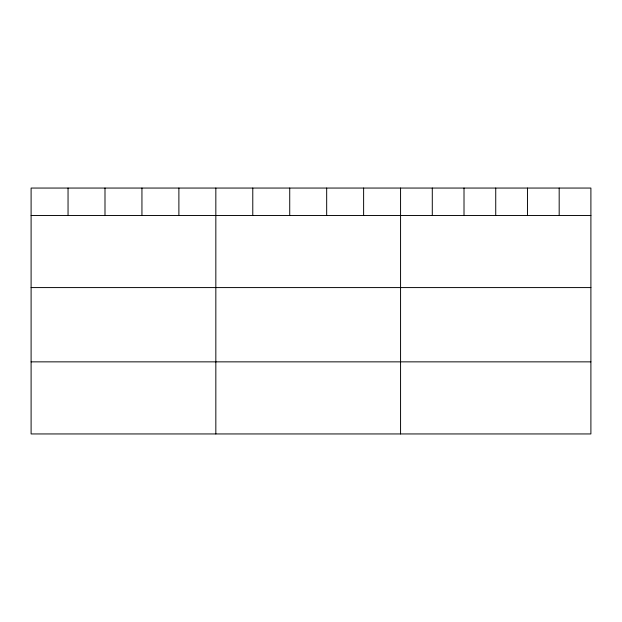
<?xml version="1.0" encoding="UTF-8"?>
<svg xmlns="http://www.w3.org/2000/svg" width="622" height="622" viewBox="0 0 622 622"><rect width="100%" height="100%" fill="white"/><g stroke="black" fill="none" stroke-linecap="round" stroke-linejoin="round"><path stroke-width="0.93" d="M590.9 215.5L590.9 433.946L31.1 433.946L31.1 188.054L590.9 188.054L590.9 215.5L31.1 215.5M31.1 287.582L590.9 287.582M31.1 361.856L590.9 361.856M559.178 188.054L559.178 215.5M527.456 188.054L527.456 215.5M495.734 188.054L495.734 215.5M464.012 188.054L464.012 215.5M432.29 188.054L432.29 215.5M400.568 188.054L400.568 433.946M363.621 188.054L363.621 215.5M326.674 188.054L326.674 215.5M289.728 188.054L289.728 215.5M252.781 188.054L252.781 215.5M215.834 188.054L215.834 433.946M178.887 188.054L178.887 215.5M141.94 188.054L141.94 215.5M104.994 188.054L104.994 215.5M68.047 188.054L68.047 215.5"/></g></svg>
